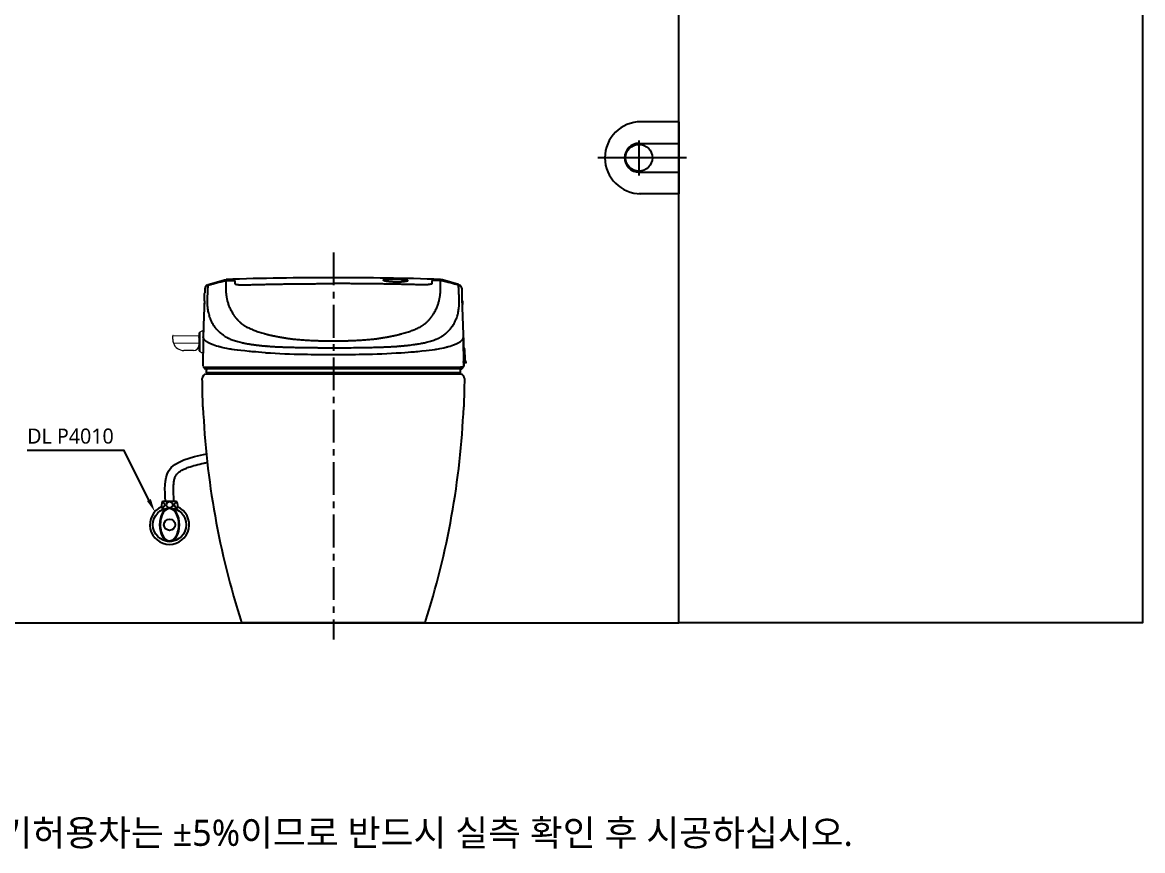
# Model space of a CAD drawing. Extents: x -4150 to 1921, y -105 to 2422.
# Drawn here: x 211 to 1921, y -105 to 1158 of the extents above; entities that cross this region are included whole.
import ezdxf

# ---------------------------------------------------------------- set-up
doc = ezdxf.new("R2010")
doc.units = 0
doc.header["$LTSCALE"] = 20
doc.header["$MEASUREMENT"] = 0
doc.linetypes.add('CENTER', pattern=[2, 1.25, -0.25, 0.25, -0.25])
doc.layers.get('0').update_dxf_attribs({"linetype": 'CONTINUOUS'})
for name, color, linetype in [('1', 7, 'CONTINUOUS'), ('2', 2, 'CONTINUOUS'), ('3', 3, 'CONTINUOUS'), ('4', 4, 'CONTINUOUS'), ('6', 6, 'CONTINUOUS'), ('CENTER', 2, 'CENTER')]:
    doc.layers.add(name, color=color, linetype=linetype)
doc.styles.add('GHS', font='romans', dxfattribs={"bigfont": 'ghs'})
doc.styles.add('ROMANS', font='NanumGothic.ttf', dxfattribs={"height": 10.144927})

msp = doc.modelspace()

# ---------------------------------------------------------------- linework, layer by layer
for p, q in [((494.7, 758.3), (519.4, 765.8)), ((519.2, 765.7), (522.3, 766.3)), ((519.2, 765.7), (522.3, 766.3)), ((520, 764.1), (522.2, 764.4)), ((520, 764.1), (522.2, 764.4)), ((535.2, 764.7), (535.2, 760.7)), ((535.2, 764.7), (535.2, 760.7)), ((535.2, 760.7), (535.2, 760)), ((535.2, 760.7), (535.2, 760)), ((836.2, 764.7), (836.2, 760.7)), ((836.2, 760.7), (836.2, 760)), ((852.2, 765.7), (849.1, 766.3)), ((851.4, 764.1), (849.3, 764.4)), ((876.7, 758.3), (852.1, 765.8)), ((885.1, 661.8), (886, 659.8)), ((885.4, 646.2), (885.2, 660.5)), ((886.1, 658.6), (886.3, 644.3)), ((884.5, 639.5), (884.5, 635.2)), ((488, 632.4), (882.9, 632.4)), ((879.2, 623.6), (492.3, 623.6)), ((545.5, 242.7), (545.5, 242.5)), ((545.6, 242.3), (545.6, 242.2)), ((556.6, 241.9), (545.7, 241.9)), ((545.8, 242.3), (545.9, 241.9)), ((622.1, 241.9), (556.6, 241.9)), ((749.3, 241.9), (622.1, 241.9)), ((814.9, 241.9), (749.3, 241.9)), ((825.7, 241.9), (814.9, 241.9)), ((825.8, 242.2), (825.8, 242.3)), ((825.9, 242.5), (826, 242.7))]:
    msp.add_line(p, q)
at = {"color": 7, "linetype": 'Continuous', "lineweight": 15}
for p, q in [((480.7, 671), (480.7, 684.7)), ((481.9, 685.4), (481.4, 685.4)), ((487.3, 687.5), (486.6, 687.5)), ((440.7, 674.9), (440.7, 680.1)), ((441.2, 680.6), (480.1, 680.2)), ((442.1, 669.5), (480, 669.1)), ((480.6, 679.7), (480.5, 668.9)), ((480.5, 668.9), (480.5, 665.5)), ((480.6, 677.7), (480.6, 678.7)), ((480.6, 677.2), (480.7, 677.2)), ((480.7, 676.7), (480.6, 676.7)), ((480.7, 657.2), (480.7, 671)), ((472.4, 657.6), (457.4, 657.7)), ((481.4, 656.5), (481.9, 656.5)), ((487.3, 654.4), (486.6, 654.4)), ((487.3, 655.5), (487.3, 654.4))]:
    msp.add_line(p, q, dxfattribs=at)
at = {"flags": 128}
for points in [[(797, 765.6), (792.9, 765.7), (788.9, 765.8), (784.8, 765.9), (780.8, 766), (776.7, 766), (772.7, 766.1), (768.6, 766.2), (764.5, 766.2)], [(517.4, 661.9), (515.4, 662.4), (513.8, 662.8), (512.5, 663.2), (511.4, 663.5), (510.6, 663.7), (507.5, 664.6), (502.4, 666.3), (498.4, 667.9), (495.1, 669.5), (491.6, 671.6), (489.2, 673.8), (488.6, 674.4), (488.2, 675.1), (487.8, 675.7), (487.7, 676), (487.5, 676.5), (487.3, 677), (487.2, 677.7), (487.1, 678.5)], [(854.1, 661.9), (856, 662.4), (857.7, 662.8), (859, 663.2), (860, 663.5), (860.8, 663.7), (864, 664.6), (869.1, 666.3), (873, 667.9), (876.4, 669.5), (879.8, 671.6), (882.3, 673.8), (882.8, 674.4), (883.3, 675.1), (883.6, 675.7), (883.7, 676), (883.9, 676.5), (884.1, 677), (884.2, 677.7), (884.3, 678.5)], [(582.4, 654.4), (576.4, 654.8), (571.4, 655.2), (567.4, 655.5), (564.3, 655.7), (561.8, 655.9), (559.4, 656.1), (557, 656.4), (550.4, 657), (544.3, 657.7), (539.4, 658.2), (534.9, 658.8), (531, 659.4), (529.5, 659.6), (527.6, 659.9), (525.4, 660.3), (522.9, 660.8), (520.2, 661.3), (517.3, 661.9)], [(789, 654.4), (795, 654.8), (800, 655.2), (804, 655.5), (807.1, 655.7), (809.6, 655.9), (812.1, 656.1), (814.5, 656.4), (821, 657), (827.2, 657.7), (832.1, 658.2), (836.6, 658.8), (840.4, 659.4), (841.9, 659.6), (843.8, 659.9), (846, 660.3), (848.5, 660.8), (851.3, 661.3), (854.1, 661.9)], [(879.9, 621.7), (516.9, 621.8), (511.1, 621.8), (506.1, 621.8), (502, 621.8), (498.6, 621.8), (495.4, 621.8), (493.1, 621.8), (491.9, 621.8), (491.4, 621.8)]]:
    msp.add_lwpolyline(points, dxfattribs=at)
at = {"color": 7, "linetype": 'Continuous', "lineweight": 15, "flags": 128}
for points in [[(442.1, 669.5), (442, 669.5), (441.9, 669.4), (441.8, 669.4), (441.7, 669.3), (441.6, 669.3), (441.6, 669.2), (441.6, 669.2), (441.6, 669.2)], [(480, 669.1), (480.1, 669.1), (480.2, 669.1), (480.3, 669.1), (480.4, 669), (480.4, 669), (480.5, 669), (480.5, 669), (480.5, 668.9)]]:
    msp.add_lwpolyline(points, dxfattribs=at)
for centre, radius, start, end in [((496.9, 751.6), 7.05, 106.645, 160.5557), ((806.7, -385), 1184.4, 104.0084, 105.2836), ((685.7, -4231.1), 5000, 90, 91.873), ((685.7, -4231.1), 5000, 88.127, 90), ((564.7, -385), 1184.4, 74.7164, 75.9916), ((874.5, 751.6), 7.05, 19.4443, 73.355), ((4485.7, 574.9), 4000, 177.7272, 178.5109), ((-3114.3, 574.9), 4000, 1.4891, 2.2728), ((883.4, 678.8), 0.993, 337.678, 1.4846), ((662.3, 1938.6), 1286.7, 266.4383, 269.0317), ((685.1, 2767), 2115.4, 268.7952, 270.0179), ((686.4, 2767), 2115.4, 269.9821, 271.2048), ((709.1, 1938.6), 1286.7, 270.9683, 273.5617), ((884.7, 661.6), 0.5, 22.5752, 90), ((882.9, 634.4), 2, 270, 0.3085), ((882.9, 637.8), 6, 16.3023, 54.0177), ((888.3, 639.4), 0.3, 269.4266, 326.176), ((888.3, 639.4), 0.3, 326.1656, 22.9174), ((492.7, 614.9), 7, 100.6877, 180.3474), ((1740.3, 625.7), 1254.7, 182.463, 197.7765), ((-368.3, 625.6), 1254.1, 342.2197, 357.5409)]:
    msp.add_arc(centre, radius, start, end)
at = {"color": 7, "linetype": 'Continuous', "lineweight": 15}
for centre, radius, start, end in [((481.4, 684.7), 0.698, 90, 180), ((486.4, 681.8), 5.72, 91.3454, 140.3147), ((4354.5, 577.8), 3868, 178.3206, 178.3992), ((441.2, 680.1), 0.499, 89.4112, 179.4112), ((457.6, 674.7), 17, 179.4112, 199.1138), ((457.6, 674.7), 17, 199.1138, 269.4112), ((480.1, 679.7), 0.499, 359.4112, 89.4112), ((472.5, 665.6), 7.98, 269.4112, 359.4112), ((481.4, 657.2), 0.698, 180, 270), ((486.4, 660.1), 5.72, 219.6853, 268.6546), ((486.3, 654.7), 0.261, 261.5757, 270.0394)]:
    msp.add_arc(centre, radius, start, end, dxfattribs=at)
for points, knots in [([(494.6, 757.5), (494.5, 757.5), (494.4, 757.4), (494.1, 757.4), (493.9, 757.3), (493.7, 757.2), (493.4, 757.1), (493.2, 757), (492.9, 756.8), (492.5, 756.6), (491.9, 756.1), (491.1, 755.3), (490.5, 754.4), (490.1, 753.6), (489.9, 753.1), (489.8, 752.7), (489.7, 752.3), (489.6, 751.9), (489.6, 751.6), (489.6, 751.5)], [0, 0, 0, 0, 0.02671, 0.054326, 0.082847, 0.112271, 0.14259, 0.173796, 0.205877, 0.238823, 0.339761, 0.489458, 0.636141, 0.746777, 0.800715, 0.852979, 0.9036, 0.952605, 1, 1, 1, 1]), ([(493.7, 740.3), (493.8, 740.5), (493.8, 740.9), (493.8, 741.4), (493.8, 741.9), (493.9, 742.4), (493.9, 742.9), (493.9, 743.4), (493.9, 743.8), (494, 744.2), (494, 744.6), (494, 745), (494, 745.4), (494.1, 745.8), (494.1, 746.1), (494.1, 746.5), (494.1, 746.8), (494.1, 747.1), (494.2, 747.6), (494.2, 748.2), (494.2, 748.9), (494.3, 749.5), (494.3, 750.2), (494.3, 750.8), (494.3, 751.3), (494.4, 751.9), (494.4, 752.2), (494.4, 752.4)], [0, 0, 0, 0, 0.034257, 0.067836, 0.100753, 0.133019, 0.16465, 0.195657, 0.226052, 0.255845, 0.285046, 0.313665, 0.341711, 0.369191, 0.396114, 0.422486, 0.448313, 0.473602, 0.498358, 0.561362, 0.624176, 0.686853, 0.749446, 0.812006, 0.874584, 0.937232, 1, 1, 1, 1]), ([(494.6, 757.5), (495.5, 757.8), (497.2, 758.2), (500.8, 759.2), (504.7, 760.2), (509.3, 761.4), (512.5, 762.2), (514.9, 762.9), (516.5, 763.3), (518, 763.6), (519, 763.9), (519.5, 764)], [0, 0, 0, 0, 0.1075046, 0.1984617, 0.4295833, 0.5800274, 0.748351, 0.8132989, 0.8759544, 0.9380993, 1, 1, 1, 1]), ([(519.5, 764), (519.6, 764), (519.8, 764.1), (520, 764.1), (520.3, 764.2), (520.6, 764.2), (520.9, 764.3), (521.2, 764.3), (521.4, 764.3), (521.7, 764.4), (521.9, 764.4), (522, 764.4)], [0, 0, 0, 0, 0.112096, 0.224005, 0.335703, 0.447163, 0.558359, 0.669267, 0.779859, 0.890111, 1, 1, 1, 1]), ([(519.5, 764), (519.6, 764), (519.8, 764.1), (520, 764.1), (520.3, 764.2), (520.6, 764.2), (520.9, 764.3), (521.2, 764.3), (521.4, 764.3), (521.7, 764.4), (521.9, 764.4), (522, 764.4)], [0, 0, 0, 0, 0.112096, 0.224005, 0.335703, 0.447163, 0.558359, 0.669267, 0.779859, 0.890111, 1, 1, 1, 1]), ([(519.9, 764.1), (519.9, 764.1), (519.9, 764.2), (520, 764.1), (520, 764.1)], [0, 0, 0, 0, 0.164223, 1, 1, 1, 1]), ([(519.9, 764.1), (519.9, 764.1), (519.9, 764.2), (520, 764.1), (520, 764.1)], [0, 0, 0, 0, 0.164223, 1, 1, 1, 1]), ([(522, 764.4), (522.3, 764.4), (522.8, 764.4), (523.6, 764.4), (524.7, 764.4), (526.1, 764.4), (528.6, 764.5), (531.1, 764.6), (533.5, 764.6), (534.6, 764.7), (535.2, 764.7)], [0, 0, 0, 0, 0.060622, 0.121443, 0.182466, 0.307332, 0.438979, 0.751537, 0.870198, 1, 1, 1, 1]), ([(522, 764.4), (522.3, 764.4), (522.8, 764.4), (523.6, 764.4), (524.7, 764.4), (526.1, 764.4), (528.6, 764.5), (531.1, 764.6), (533.5, 764.6), (534.6, 764.7), (535.2, 764.7)], [0, 0, 0, 0, 0.060622, 0.121443, 0.182466, 0.307332, 0.438979, 0.751537, 0.870198, 1, 1, 1, 1]), ([(522, 760.3), (522, 760.4), (522, 760.8), (522, 761.5), (522, 762.3), (522, 763.2), (522, 763.8), (522, 764.2), (522, 764.4)], [0, 0, 0, 0, 0.095327, 0.249999, 0.500003, 0.700006, 0.881614, 1, 1, 1, 1]), ([(522, 764.4), (522.1, 764.4), (522.1, 764.5), (522.2, 764.4), (522.2, 764.4)], [0, 0, 0, 0, 0.751005, 1, 1, 1, 1]), ([(522, 760.3), (522, 760.4), (522, 760.8), (522, 761.5), (522, 762.3), (522, 763.2), (522, 763.8), (522, 764.2), (522, 764.4)], [0, 0, 0, 0, 0.095327, 0.249999, 0.500003, 0.700006, 0.881614, 1, 1, 1, 1]), ([(522, 764.4), (522.1, 764.4), (522.1, 764.5), (522.2, 764.4), (522.2, 764.4)], [0, 0, 0, 0, 0.751005, 1, 1, 1, 1]), ([(522.1, 749.4), (522.1, 749.6), (522.1, 750), (522.1, 750.6), (522.1, 751.4), (522.1, 752.2), (522.1, 752.8), (522.1, 753.5), (522.1, 754.2), (522, 755.3), (522, 756.2), (522, 757.2), (522, 757.8), (522, 758.5), (522, 759.2), (522, 759.7), (522, 760.1), (522, 760.3)], [0, 0, 0, 0, 0.0371371, 0.0845204, 0.1421498, 0.2100253, 0.2588964, 0.2985538, 0.377454, 0.4361653, 0.5771378, 0.6356695, 0.7181139, 0.783845, 0.85908, 0.9386751, 1, 1, 1, 1]), ([(522.1, 749.4), (522.1, 749.6), (522.1, 750), (522.1, 750.6), (522.1, 751.4), (522.1, 752.2), (522.1, 752.8), (522.1, 753.5), (522.1, 754.2), (522, 755.3), (522, 756.2), (522, 757.2), (522, 757.8), (522, 758.5), (522, 759.2), (522, 759.7), (522, 760.1), (522, 760.3)], [0, 0, 0, 0, 0.0371371, 0.0845204, 0.1421498, 0.2100253, 0.2588964, 0.2985538, 0.377454, 0.4361653, 0.5771378, 0.6356695, 0.7181139, 0.783845, 0.85908, 0.9386751, 1, 1, 1, 1]), ([(535.2, 760), (535.2, 759.9), (535.2, 759.9), (535.2, 759.8), (535.2, 759.8), (535.3, 759.7), (535.4, 759.6), (535.5, 759.5), (535.8, 759.3), (536.3, 759.1), (536.9, 758.9), (537.9, 758.6), (539.3, 758.4), (541, 758.2), (542.5, 758.1), (543.6, 758), (544.5, 757.9), (545.3, 757.9), (546, 757.9), (546.6, 757.9), (547.3, 757.9), (547.9, 757.9), (548.5, 757.9), (549, 757.9), (549.2, 757.9)], [0, 0, 0, 0, 0.016779, 0.0335448, 0.0503087, 0.0670817, 0.1002092, 0.1329445, 0.1980347, 0.2639917, 0.327346, 0.3884425, 0.5071814, 0.6249355, 0.6852107, 0.7459184, 0.7842405, 0.8224857, 0.8535738, 0.8842677, 0.91303, 0.9418636, 0.9708325, 1, 1, 1, 1]), ([(549.2, 757.9), (551.6, 758), (556.3, 758.1), (563.5, 758.3), (570.7, 758.5), (577.8, 758.6), (585, 758.8), (592.2, 758.9), (599.3, 759.1), (606.5, 759.2), (613.7, 759.3), (620.9, 759.4), (628.1, 759.5), (635.3, 759.6), (642.5, 759.6), (649.7, 759.7), (656.9, 759.7), (664.1, 759.8), (671.3, 759.8), (678.5, 759.8), (683.3, 759.8), (685.7, 759.8), (685.7, 759.8)], [0, 0, 0, 0, 0.0261997, 0.0524123, 0.0786378, 0.1048762, 0.1311274, 0.1573916, 0.1836686, 0.2099585, 0.2362613, 0.2625771, 0.2889057, 0.3152472, 0.3416016, 0.367969, 0.3943492, 0.4207423, 0.4471484, 0.4735674, 0.4999992, 0.5000001, 0.5000001, 0.5000001, 0.5000001]), ([(549.2, 757.9), (549.2, 757.9), (549.2, 757.9), (549.2, 757.9), (549.2, 757.9), (549.2, 757.9)], [0, 0, 0, 0, 0.170637, 0.576958, 1, 1, 1, 1]), ([(822.2, 757.9), (819.9, 758), (815.1, 758.1), (807.9, 758.3), (800.8, 758.5), (793.6, 758.6), (786.4, 758.8), (779.3, 758.9), (772.1, 759.1), (764.9, 759.2), (757.7, 759.3), (750.6, 759.4), (743.4, 759.5), (736.2, 759.6), (729, 759.6), (721.8, 759.7), (714.6, 759.7), (707.4, 759.8), (700.2, 759.8), (692.9, 759.8), (688.1, 759.8), (685.7, 759.8), (685.7, 759.8)], [0, 0, 0, 0, 0.0261997, 0.0524123, 0.0786378, 0.1048762, 0.1311274, 0.1573916, 0.1836686, 0.2099585, 0.2362613, 0.2625771, 0.2889057, 0.3152472, 0.3416016, 0.367969, 0.3943492, 0.4207423, 0.4471484, 0.4735674, 0.4999992, 0.5000001, 0.5000001, 0.5000001, 0.5000001]), ([(762.3, 765), (762.3, 765), (762.3, 765), (762.3, 765.1), (762.3, 765.2), (762.4, 765.2), (762.4, 765.3), (762.5, 765.3), (762.5, 765.4), (762.6, 765.4), (762.7, 765.5), (762.9, 765.6), (763.1, 765.7), (763.2, 765.7), (763.2, 765.7)], [0, 0, 0, 0, 0.0557212, 0.1113302, 0.1668563, 0.2223293, 0.2777788, 0.3332347, 0.3887267, 0.4442844, 0.4999376, 0.6248741, 0.7499144, 0.7592741, 0.7592741, 0.7592741, 0.7592741]), ([(799.1, 764.3), (799.1, 764.3), (799.1, 764.2), (799.1, 764.2), (799.1, 764.1), (799, 764), (799, 764), (798.9, 763.9), (798.9, 763.9), (798.8, 763.8), (798.6, 763.7), (798.2, 763.5), (797.5, 763.3), (796.6, 763.1), (795.5, 762.9), (794.2, 762.7), (792.7, 762.5), (791, 762.4), (788.7, 762.2), (785.7, 762.1), (782, 762.1), (778.5, 762.2), (775.9, 762.3), (774.1, 762.4), (772.4, 762.5), (770.7, 762.7), (769.2, 762.9), (767.8, 763.1), (766.6, 763.3), (765.4, 763.5), (764.3, 763.8), (763.4, 764.1), (762.8, 764.4), (762.6, 764.6), (762.4, 764.7), (762.4, 764.8), (762.3, 764.9), (762.3, 765), (762.3, 765)], [0, 0, 0, 0, 0.00769, 0.015357, 0.023005, 0.030638, 0.038262, 0.04588, 0.053496, 0.061115, 0.068742, 0.102978, 0.13732, 0.171129, 0.204955, 0.239391, 0.273899, 0.312478, 0.351085, 0.409612, 0.477318, 0.545034, 0.590077, 0.613002, 0.647158, 0.681457, 0.71443, 0.747769, 0.778309, 0.808854, 0.85004, 0.891265, 0.920917, 0.950585, 0.962934, 0.975274, 0.987623, 1, 1, 1, 1]), ([(764.5, 766.2), (764.1, 766.1), (763.5, 765.9), (763.2, 765.8), (763.2, 765.7)], [0, 0, 0, 0, 0.4999938, 0.5484442, 0.5484442, 0.5484442, 0.5484442]), ([(797, 765.6), (796.6, 765.7), (795.8, 765.9), (794.3, 766.2), (792.5, 766.5), (790.5, 766.7), (788.2, 766.8), (785.9, 767), (783.4, 767.1), (780.8, 767.1), (778.3, 767.2), (775.8, 767.1), (773.4, 767.1), (771.1, 767), (769.1, 766.9), (767.3, 766.7), (765.7, 766.5), (764.9, 766.3), (764.5, 766.2)], [0, 0, 0, 0, 0.06252, 0.125028, 0.187534, 0.250035, 0.312531, 0.375024, 0.437515, 0.500004, 0.562493, 0.624983, 0.687475, 0.749971, 0.81247, 0.874974, 0.937481, 1, 1, 1, 1]), ([(798.3, 765), (798.3, 765.1), (798, 765.3), (797.4, 765.5), (797, 765.6)], [0.4020933, 0.4020933, 0.4020933, 0.4020933, 0.5000018, 1, 1, 1, 1]), ([(798.3, 765), (798.4, 765), (798.4, 765), (798.5, 764.9), (798.6, 764.9), (798.8, 764.8), (798.9, 764.7), (799, 764.6), (799.1, 764.5), (799.1, 764.4), (799.1, 764.3), (799.1, 764.3)], [0.2954973, 0.2954973, 0.2954973, 0.2954973, 0.3332432, 0.3887688, 0.4443714, 0.5000815, 0.6250088, 0.7500425, 0.8332985, 0.9165836, 1, 1, 1, 1]), ([(836.2, 760), (836.2, 759.9), (836.2, 759.9), (836.2, 759.8), (836.2, 759.8), (836.2, 759.7), (836.1, 759.6), (835.9, 759.5), (835.6, 759.3), (835.1, 759.1), (834.5, 758.9), (833.5, 758.6), (832.1, 758.4), (830.4, 758.2), (828.9, 758.1), (827.9, 758), (826.9, 757.9), (826.2, 757.9), (825.5, 757.9), (824.8, 757.9), (824.2, 757.9), (823.5, 757.9), (822.9, 757.9), (822.5, 757.9), (822.2, 757.9)], [0, 0, 0, 0, 0.016779, 0.0335448, 0.0503087, 0.0670817, 0.1002092, 0.1329445, 0.1980347, 0.2639917, 0.327346, 0.3884425, 0.5071814, 0.6249355, 0.6852107, 0.7459184, 0.7842405, 0.8224857, 0.8535738, 0.8842677, 0.91303, 0.9418636, 0.9708325, 1, 1, 1, 1]), ([(822.2, 757.9), (822.2, 757.9), (822.2, 757.9), (822.2, 757.9), (822.2, 757.9), (822.2, 757.9)], [0, 0, 0, 0, 0.170637, 0.576958, 1, 1, 1, 1]), ([(849.4, 764.4), (849.2, 764.4), (848.6, 764.4), (847.8, 764.4), (846.7, 764.4), (845.4, 764.4), (842.9, 764.5), (840.4, 764.6), (837.9, 764.6), (836.8, 764.7), (836.2, 764.7)], [0, 0, 0, 0, 0.060622, 0.121443, 0.182466, 0.307332, 0.438979, 0.751537, 0.870198, 1, 1, 1, 1]), ([(849.4, 764.4), (849.4, 764.4), (849.3, 764.5), (849.3, 764.4), (849.3, 764.4)], [0, 0, 0, 0, 0.751005, 1, 1, 1, 1]), ([(849.3, 749.4), (849.3, 749.6), (849.3, 750), (849.3, 750.6), (849.3, 751.4), (849.4, 752.2), (849.4, 752.8), (849.4, 753.5), (849.4, 754.2), (849.4, 755.3), (849.4, 756.2), (849.4, 757.2), (849.4, 757.8), (849.4, 758.5), (849.4, 759.2), (849.4, 759.7), (849.4, 760.1), (849.4, 760.3)], [0, 0, 0, 0, 0.0371371, 0.0845204, 0.1421498, 0.2100253, 0.2588964, 0.2985538, 0.377454, 0.4361653, 0.5771378, 0.6356695, 0.7181139, 0.783845, 0.85908, 0.9386751, 1, 1, 1, 1]), ([(849.4, 760.3), (849.4, 760.4), (849.4, 760.8), (849.4, 761.5), (849.4, 762.3), (849.4, 763.2), (849.4, 763.8), (849.4, 764.2), (849.4, 764.4)], [0, 0, 0, 0, 0.095327, 0.249999, 0.500003, 0.700006, 0.881614, 1, 1, 1, 1]), ([(852, 764), (851.9, 764), (851.7, 764.1), (851.4, 764.1), (851.1, 764.2), (850.8, 764.2), (850.6, 764.3), (850.3, 764.3), (850, 764.3), (849.7, 764.4), (849.5, 764.4), (849.4, 764.4)], [0, 0, 0, 0, 0.112096, 0.224005, 0.335703, 0.447163, 0.558359, 0.669267, 0.779859, 0.890111, 1, 1, 1, 1]), ([(851.6, 764.1), (851.6, 764.1), (851.5, 764.2), (851.5, 764.1), (851.4, 764.1)], [0, 0, 0, 0, 0.164223, 1, 1, 1, 1]), ([(876.9, 757.5), (875.9, 757.8), (874.3, 758.2), (870.7, 759.2), (866.7, 760.2), (862.1, 761.4), (858.9, 762.2), (856.5, 762.9), (855, 763.3), (853.5, 763.6), (852.5, 763.9), (852, 764)], [0, 0, 0, 0, 0.1075046, 0.1984617, 0.4295833, 0.5800274, 0.748351, 0.8132989, 0.8759544, 0.9380993, 1, 1, 1, 1]), ([(876.9, 757.5), (876.9, 757.5), (877.1, 757.4), (877.3, 757.4), (877.5, 757.3), (877.8, 757.2), (878, 757.1), (878.3, 757), (878.5, 756.8), (878.9, 756.6), (879.6, 756.1), (880.3, 755.3), (881, 754.4), (881.3, 753.6), (881.5, 753.1), (881.7, 752.7), (881.7, 752.3), (881.8, 751.9), (881.8, 751.6), (881.8, 751.5)], [0, 0, 0, 0, 0.02671, 0.054326, 0.082847, 0.112271, 0.14259, 0.173796, 0.205877, 0.238823, 0.339761, 0.489458, 0.636141, 0.746777, 0.800715, 0.852979, 0.9036, 0.952605, 1, 1, 1, 1]), ([(877.7, 740.3), (877.7, 740.5), (877.7, 740.9), (877.6, 741.4), (877.6, 741.9), (877.6, 742.4), (877.5, 742.9), (877.5, 743.4), (877.5, 743.8), (877.5, 744.2), (877.4, 744.6), (877.4, 745), (877.4, 745.4), (877.4, 745.8), (877.4, 746.1), (877.3, 746.5), (877.3, 746.8), (877.3, 747.1), (877.3, 747.6), (877.3, 748.2), (877.2, 748.9), (877.2, 749.5), (877.2, 750.2), (877.1, 750.8), (877.1, 751.3), (877.1, 751.9), (877.1, 752.2), (877.1, 752.4)], [0, 0, 0, 0, 0.034257, 0.067836, 0.100753, 0.133019, 0.16465, 0.195657, 0.226052, 0.255845, 0.285046, 0.313665, 0.341711, 0.369191, 0.396114, 0.422486, 0.448313, 0.473602, 0.498358, 0.561362, 0.624176, 0.686853, 0.749446, 0.812006, 0.874584, 0.937232, 1, 1, 1, 1]), ([(488.9, 734.2), (488.9, 734.4), (488.9, 734.8), (488.9, 735.3), (489, 735.8), (489, 736.3), (489, 736.8), (489, 737.3), (489, 737.7), (489.1, 738.2), (489.1, 738.7), (489.1, 739.1), (489.1, 739.5), (489.1, 740), (489.1, 740.4), (489.2, 740.8), (489.2, 741.6), (489.2, 742.6), (489.3, 743.6), (489.3, 744.4), (489.3, 745), (489.4, 745.5), (489.4, 745.8), (489.4, 746), (489.4, 746)], [0, 0, 0, 0, 0.03322, 0.06644, 0.099659, 0.132879, 0.166098, 0.199317, 0.232537, 0.265756, 0.298977, 0.332198, 0.365419, 0.398641, 0.431864, 0.465087, 0.49831, 0.623972, 0.749629, 0.790081, 0.874846, 0.935639, 0.977357, 1, 1, 1, 1]), ([(489.6, 751.5), (489.6, 751.3), (489.6, 751), (489.6, 750.4), (489.5, 749.9), (489.5, 749.4), (489.5, 748.7), (489.5, 747.9), (489.4, 747), (489.4, 746.3), (489.4, 746)], [0, 0, 0, 0, 0.101267, 0.20194, 0.302021, 0.401509, 0.500404, 0.6669, 0.833431, 1, 1, 1, 1]), ([(493.6, 734), (493.6, 734.1), (493.6, 734.4), (493.6, 734.9), (493.6, 735.5), (493.6, 736.2), (493.6, 737), (493.6, 737.8), (493.7, 738.7), (493.7, 739.3), (493.7, 739.6)], [0, 0, 0, 0, 0.066399, 0.146847, 0.241592, 0.389763, 0.488392, 0.661022, 0.832112, 1, 1, 1, 1]), ([(493.7, 739.6), (493.7, 739.7), (493.7, 740), (493.7, 740.2), (493.7, 740.3)], [0, 0, 0, 0, 0.508706, 1, 1, 1, 1]), ([(522.4, 745.2), (522.4, 745.4), (522.3, 745.8), (522.3, 746.5), (522.2, 747.4), (522.2, 748.2), (522.1, 748.9), (522.1, 749.2), (522.1, 749.4)], [0, 0, 0, 0, 0.1251634, 0.2502148, 0.500072, 0.7498912, 0.8554943, 1, 1, 1, 1]), ([(522.4, 745.2), (522.4, 745.4), (522.3, 745.8), (522.3, 746.5), (522.2, 747.4), (522.2, 748.2), (522.1, 748.9), (522.1, 749.2), (522.1, 749.4)], [0, 0, 0, 0, 0.1251634, 0.2502148, 0.500072, 0.7498912, 0.8554943, 1, 1, 1, 1]), ([(541.9, 702.2), (541.7, 702.4), (541.3, 702.8), (540.7, 703.4), (540.1, 704.1), (539.5, 704.7), (539, 705.3), (538.4, 706), (537.9, 706.6), (537.3, 707.3), (536.8, 707.9), (536.3, 708.6), (535.8, 709.3), (535.3, 709.9), (534.8, 710.6), (534.3, 711.3), (533.9, 712), (533.4, 712.7), (532.5, 714), (531.3, 716), (529.8, 718.7), (528.5, 721.5), (527, 725.1), (525.4, 729.5), (524.3, 733.7), (523.6, 736.6), (523.3, 738.3), (523, 740), (522.8, 741.7), (522.6, 743.4), (522.4, 744.6), (522.4, 745.1)], [0, 0, 0, 0, 0.017322, 0.034652, 0.051991, 0.069337, 0.086693, 0.104057, 0.12143, 0.138813, 0.156205, 0.173606, 0.191018, 0.208439, 0.22587, 0.243312, 0.260765, 0.278228, 0.295702, 0.360847, 0.426214, 0.491813, 0.557654, 0.674023, 0.79106, 0.82554, 0.860156, 0.894909, 0.9298, 0.96483, 1, 1, 1, 1]), ([(829.6, 702.2), (829.8, 702.4), (830.2, 702.8), (830.7, 703.4), (831.3, 704.1), (831.9, 704.7), (832.5, 705.3), (833, 706), (833.6, 706.6), (834.1, 707.3), (834.6, 707.9), (835.1, 708.6), (835.6, 709.3), (836.1, 709.9), (836.6, 710.6), (837.1, 711.3), (837.6, 712), (838, 712.7), (838.9, 714), (840.1, 716), (841.6, 718.7), (842.9, 721.5), (844.5, 725.1), (846.1, 729.5), (847.2, 733.7), (847.8, 736.6), (848.1, 738.3), (848.4, 740), (848.7, 741.7), (848.9, 743.4), (849, 744.6), (849.1, 745.1)], [0, 0, 0, 0, 0.017322, 0.034652, 0.051991, 0.069337, 0.086693, 0.104057, 0.12143, 0.138813, 0.156205, 0.173606, 0.191018, 0.208439, 0.22587, 0.243312, 0.260765, 0.278228, 0.295702, 0.360847, 0.426214, 0.491813, 0.557654, 0.674023, 0.79106, 0.82554, 0.860156, 0.894909, 0.9298, 0.96483, 1, 1, 1, 1]), ([(849.1, 745.2), (849.1, 745.4), (849.1, 745.8), (849.2, 746.5), (849.2, 747.4), (849.3, 748.2), (849.3, 748.9), (849.3, 749.2), (849.3, 749.4)], [0, 0, 0, 0, 0.1251634, 0.2502148, 0.500072, 0.7498912, 0.8554943, 1, 1, 1, 1]), ([(877.7, 739.6), (877.7, 739.7), (877.7, 740), (877.7, 740.2), (877.7, 740.3)], [0, 0, 0, 0, 0.508706, 1, 1, 1, 1]), ([(877.9, 734), (877.9, 734.1), (877.9, 734.4), (877.9, 734.9), (877.9, 735.5), (877.8, 736.2), (877.8, 737), (877.8, 737.8), (877.8, 738.7), (877.7, 739.3), (877.7, 739.6)], [0, 0, 0, 0, 0.066399, 0.146847, 0.241592, 0.389763, 0.488392, 0.661022, 0.832112, 1, 1, 1, 1]), ([(881.8, 751.5), (881.8, 751.3), (881.8, 751), (881.9, 750.4), (881.9, 749.9), (881.9, 749.4), (881.9, 748.7), (882, 747.9), (882, 747), (882, 746.3), (882.1, 746)], [0, 0, 0, 0, 0.101267, 0.20194, 0.302021, 0.401509, 0.500404, 0.6669, 0.833431, 1, 1, 1, 1]), ([(882.5, 734.2), (882.5, 734.4), (882.5, 734.8), (882.5, 735.3), (882.5, 735.8), (882.5, 736.3), (882.4, 736.8), (882.4, 737.3), (882.4, 737.7), (882.4, 738.2), (882.4, 738.7), (882.3, 739.1), (882.3, 739.5), (882.3, 740), (882.3, 740.4), (882.3, 740.8), (882.2, 741.6), (882.2, 742.6), (882.2, 743.6), (882.1, 744.4), (882.1, 745), (882.1, 745.5), (882.1, 745.8), (882.1, 746), (882.1, 746)], [0, 0, 0, 0, 0.03322, 0.06644, 0.099659, 0.132879, 0.166098, 0.199317, 0.232537, 0.265756, 0.298977, 0.332198, 0.365419, 0.398641, 0.431864, 0.465087, 0.49831, 0.623972, 0.749629, 0.790081, 0.874846, 0.935639, 0.977357, 1, 1, 1, 1]), ([(516.2, 682.2), (516, 682.4), (515.6, 682.7), (515, 683.2), (514.5, 683.6), (514, 684), (513.5, 684.4), (512.7, 685.1), (511.6, 686.1), (509.8, 687.8), (507.5, 690.4), (504.9, 693.6), (502.4, 697.3), (500.4, 700.8), (498.8, 704.3), (497.4, 707.7), (496.4, 711.1), (495.5, 714.5), (494.8, 717.9), (494.3, 720.7), (494.1, 722.9), (493.9, 724.4), (493.8, 726), (493.7, 727.6), (493.6, 729.2), (493.6, 730.8), (493.6, 732.4), (493.6, 733.5), (493.6, 734)], [0, 0, 0, 0, 0.013634, 0.026426, 0.038376, 0.049486, 0.059755, 0.069185, 0.105087, 0.140395, 0.198191, 0.289343, 0.363736, 0.435793, 0.506654, 0.569919, 0.628064, 0.691355, 0.748116, 0.80272, 0.827873, 0.852887, 0.877761, 0.902493, 0.927084, 0.951533, 0.975839, 1, 1, 1, 1]), ([(855.2, 682.2), (855.4, 682.4), (855.9, 682.7), (856.4, 683.2), (857, 683.6), (857.5, 684), (857.9, 684.4), (858.7, 685.1), (859.9, 686.1), (861.6, 687.8), (864, 690.4), (866.6, 693.6), (869, 697.3), (871, 700.8), (872.7, 704.3), (874, 707.7), (875.1, 711.1), (876, 714.5), (876.7, 717.9), (877.1, 720.7), (877.4, 722.9), (877.5, 724.4), (877.7, 726), (877.8, 727.6), (877.8, 729.2), (877.9, 730.8), (877.9, 732.4), (877.9, 733.5), (877.9, 734)], [0, 0, 0, 0, 0.013634, 0.026426, 0.038376, 0.049486, 0.059755, 0.069185, 0.105087, 0.140395, 0.198191, 0.289343, 0.363736, 0.435793, 0.506654, 0.569919, 0.628064, 0.691355, 0.748116, 0.80272, 0.827873, 0.852887, 0.877761, 0.902493, 0.927084, 0.951533, 0.975839, 1, 1, 1, 1]), ([(541.9, 702.2), (542, 702.1), (542.3, 701.8), (542.6, 701.4), (543, 701.1), (543.5, 700.7), (543.9, 700.3), (544.3, 699.9), (544.6, 699.7), (544.7, 699.6)], [0, 0, 0, 0, 0.143112, 0.286132, 0.429065, 0.571913, 0.714683, 0.857377, 1, 1, 1, 1]), ([(826.7, 699.6), (826.9, 699.7), (827.1, 699.9), (827.6, 700.3), (828, 700.7), (828.4, 701.1), (828.8, 701.4), (829.2, 701.8), (829.4, 702.1), (829.6, 702.2)], [0, 0, 0, 0, 0.142621, 0.285314, 0.428082, 0.570931, 0.713864, 0.856886, 1, 1, 1, 1]), ([(544.7, 699.6), (544.9, 699.5), (545.2, 699.2), (545.7, 698.8), (546.1, 698.5), (546.6, 698.1), (547.1, 697.7), (547.6, 697.4), (548.1, 697), (548.7, 696.6), (549.2, 696.3), (549.7, 695.9), (550.3, 695.6), (550.9, 695.2), (551.4, 694.9), (552, 694.5), (552.6, 694.2), (553.2, 693.9), (554.5, 693.2), (556.6, 692.1), (559.5, 690.8), (562.6, 689.4), (565.9, 688.2), (569.3, 686.9), (573, 685.7), (576.7, 684.6), (579.9, 683.7), (582.5, 683), (584.3, 682.5), (586.2, 682.1), (588, 681.6), (590, 681.2), (591.9, 680.8), (593.9, 680.3), (595.9, 679.9), (597.3, 679.6), (598, 679.5)], [0, 0, 0, 0, 0.014895, 0.029773, 0.044636, 0.059482, 0.074314, 0.089131, 0.103933, 0.118723, 0.133499, 0.148262, 0.163014, 0.177754, 0.192484, 0.207202, 0.221911, 0.236611, 0.251302, 0.313958, 0.376708, 0.439593, 0.502654, 0.565523, 0.628122, 0.690491, 0.752673, 0.780074, 0.807487, 0.834914, 0.862361, 0.88983, 0.917324, 0.944849, 0.972406, 1, 1, 1, 1]), ([(773.5, 679.5), (773.8, 679.6), (774.5, 679.7), (775.6, 679.9), (776.7, 680.1), (777.8, 680.4), (778.8, 680.6), (779.9, 680.8), (780.9, 681.1), (781.9, 681.3), (783, 681.5), (784, 681.8), (785, 682), (786, 682.2), (786.9, 682.5), (787.9, 682.7), (788.9, 683), (789.8, 683.2), (791.8, 683.8), (794.7, 684.6), (798.5, 685.7), (802.1, 686.9), (805.6, 688.1), (808.8, 689.4), (811.9, 690.7), (814.9, 692.1), (817.1, 693.2), (818.7, 694.1), (819.8, 694.8), (820.9, 695.4), (822, 696.1), (823, 696.8), (824, 697.5), (824.9, 698.2), (825.8, 698.9), (826.4, 699.3), (826.7, 699.6)], [0, 0, 0, 0, 0.014624, 0.02924, 0.0438485, 0.05845, 0.073045, 0.0876341, 0.1022179, 0.1167967, 0.1313713, 0.1459421, 0.1605096, 0.1750744, 0.189637, 0.2041981, 0.218758, 0.2333173, 0.2478766, 0.3099828, 0.3722145, 0.4346125, 0.4972175, 0.5600133, 0.622708, 0.685342, 0.7479561, 0.7758309, 0.8037299, 0.8316566, 0.8596147, 0.8876078, 0.9156393, 0.9437128, 0.9718319, 1, 1, 1, 1]), ([(487.3, 677.3), (487.3, 677.2), (487.1, 672.4), (487, 663.7), (486.7, 651.7), (486.6, 644.8), (486.5, 634.4)], [0, 0, 0, 0, 0.0060175, 0.3376889, 0.6690269, 0.9690586, 0.9690586, 0.9690586, 0.9690586]), ([(519.8, 679.7), (519.9, 679.6), (520.1, 679.5), (520.3, 679.3), (520.4, 679.3)], [0, 0, 0, 0, 0.499994, 1, 1, 1, 1]), ([(520.4, 679.3), (520.6, 679.2), (520.9, 679), (521.3, 678.7), (521.8, 678.5), (522.2, 678.2), (523.4, 677.5), (525.4, 676.5), (528.3, 675.2), (532.4, 673.6), (538.1, 671.7), (544.7, 670), (550.7, 668.8), (555.8, 667.9), (560.9, 667.1), (565.2, 666.5), (568.4, 666.1), (570.6, 665.8), (572.9, 665.6), (575.1, 665.3), (577.2, 665.1), (579.4, 664.9), (581.6, 664.7), (583, 664.6), (583.8, 664.5)], [0, 0, 0, 0, 0.01144, 0.023136, 0.035087, 0.047293, 0.059754, 0.126886, 0.191105, 0.252501, 0.37783, 0.506279, 0.579686, 0.651397, 0.721418, 0.78976, 0.817745, 0.845233, 0.872232, 0.898744, 0.924774, 0.950325, 0.975399, 1, 1, 1, 1]), ([(598, 679.5), (598.3, 679.4), (599, 679.3), (600, 679.1), (601.1, 678.9), (602.1, 678.7), (603.2, 678.5), (604.3, 678.3), (605.4, 678.1), (606.8, 677.8), (608.5, 677.5), (610.6, 677.2), (612.7, 676.9), (614.1, 676.6), (614.8, 676.5)], [0, 0, 0, 0, 0.064567, 0.129099, 0.193598, 0.258065, 0.322505, 0.386919, 0.45131, 0.51568, 0.637602, 0.758951, 0.879744, 1, 1, 1, 1]), ([(614.8, 676.5), (615.1, 676.5), (615.5, 676.4), (616.2, 676.3), (616.8, 676.2), (617.5, 676.1), (618.2, 676), (618.9, 675.9), (619.6, 675.9), (620.3, 675.8), (621.9, 675.6), (624.5, 675.3), (628.2, 674.9), (632.1, 674.5), (636.2, 674.2), (640.4, 673.8), (646.1, 673.5), (653.3, 673.1), (659.9, 672.9), (664.3, 672.7), (666.7, 672.7), (669.5, 672.6), (672.7, 672.5), (675.9, 672.5), (679.1, 672.5), (682.4, 672.4), (686.8, 672.4), (691.2, 672.4), (695.5, 672.5), (698.6, 672.5), (701.7, 672.6), (704.4, 672.7), (706.9, 672.7), (711.3, 672.9), (717.9, 673.1), (725.2, 673.5), (730.9, 673.8), (735.2, 674.2), (739.3, 674.5), (743.3, 674.9), (747, 675.3), (749.8, 675.6), (751.8, 675.8), (753, 676), (754.2, 676.2), (755.4, 676.4), (756.2, 676.5), (756.6, 676.5)], [0, 0, 0, 0, 0.005997, 0.011993, 0.017987, 0.02398, 0.029973, 0.035967, 0.041962, 0.047958, 0.053956, 0.083103, 0.112207, 0.142421, 0.172699, 0.203082, 0.233443, 0.292137, 0.351019, 0.363631, 0.376293, 0.397198, 0.418225, 0.438064, 0.457781, 0.478738, 0.499949, 0.54199, 0.561532, 0.581239, 0.601123, 0.620891, 0.634334, 0.647782, 0.706749, 0.765541, 0.796298, 0.827102, 0.857739, 0.888335, 0.917535, 0.946803, 0.957444, 0.968081, 0.978717, 0.989356, 1, 1, 1, 1]), ([(756.6, 676.5), (757, 676.6), (757.7, 676.7), (758.7, 676.9), (759.8, 677), (760.8, 677.2), (761.9, 677.4), (762.9, 677.5), (764, 677.7), (765.2, 677.9), (766.7, 678.2), (768.4, 678.5), (770.1, 678.8), (771.8, 679.2), (772.9, 679.4), (773.5, 679.5)], [0, 0, 0, 0, 0.0600672, 0.1202701, 0.1806111, 0.2410924, 0.3017163, 0.362485, 0.4234008, 0.4844659, 0.5874198, 0.6904398, 0.7935362, 0.8967195, 1, 1, 1, 1]), ([(787.7, 664.5), (788.1, 664.6), (788.8, 664.6), (790, 664.7), (791.2, 664.8), (792.3, 664.9), (793.5, 665.1), (794.7, 665.2), (795.9, 665.3), (798.6, 665.6), (802.6, 666), (807.2, 666.6), (811.2, 667.2), (814.9, 667.8), (818.5, 668.4), (821.9, 669), (825, 669.7), (828.4, 670.5), (832, 671.4), (835.6, 672.5), (839.1, 673.6), (841.7, 674.6), (843.6, 675.4), (844.8, 675.9), (846, 676.5), (847.1, 677), (848.1, 677.6), (849.1, 678.1), (850.1, 678.7), (850.7, 679.1), (851, 679.3)], [0, 0, 0, 0, 0.013292, 0.026682, 0.04017, 0.053758, 0.067444, 0.081231, 0.095118, 0.109106, 0.179666, 0.240825, 0.287197, 0.337361, 0.392799, 0.43733, 0.486237, 0.535695, 0.598858, 0.662965, 0.728024, 0.79404, 0.820869, 0.847381, 0.873579, 0.899468, 0.925051, 0.950332, 0.975314, 1, 1, 1, 1]), ([(851, 679.3), (851.1, 679.3), (851.3, 679.5), (851.6, 679.6), (851.7, 679.7)], [0, 0, 0, 0, 0.500006, 1, 1, 1, 1]), ([(851.7, 679.7), (851.9, 679.9), (852.3, 680.1), (852.9, 680.6), (853.5, 681), (854.1, 681.4), (854.7, 681.8), (855.1, 682.1), (855.2, 682.2)], [0, 0, 0, 0, 0.175703, 0.347644, 0.515946, 0.680717, 0.842044, 1, 1, 1, 1]), ([(884.2, 677.3), (884.2, 677.2), (884.3, 672.4), (884.5, 663.7), (884.7, 651.7), (884.9, 644.8), (884.9, 634.4)], [0, 0, 0, 0, 0.0060175, 0.3376889, 0.6690269, 0.9690586, 0.9690586, 0.9690586, 0.9690586]), ([(884.5, 639.5), (884.9, 644.1), (884.7, 651.3), (884.5, 663.7), (884.3, 672.3), (884.2, 677.2), (884.2, 677.3)], [0, 0, 0, 0, 0.3312788, 0.6629222, 0.9949143, 1, 1, 1, 1]), ([(584.6, 664.5), (584.9, 664.4), (585.4, 664.4), (586.3, 664.3), (587.2, 664.3), (588, 664.2), (588.9, 664.1), (589.7, 664.1), (590.6, 664), (591.4, 664), (592.3, 663.9), (593.1, 663.9), (594.2, 663.8), (595.5, 663.7), (597.1, 663.6), (598.7, 663.5), (600.4, 663.4), (602.1, 663.4), (603.3, 663.3), (603.9, 663.3)], [0, 0, 0, 0, 0.0486696, 0.0967577, 0.1442705, 0.191214, 0.237594, 0.283416, 0.3286853, 0.373407, 0.4175861, 0.4612274, 0.5043354, 0.5838152, 0.6645007, 0.7464237, 0.8296204, 0.914131, 1, 1, 1, 1]), ([(603.9, 663.3), (604.2, 663.3), (604.8, 663.2), (605.8, 663.2), (606.8, 663.2), (607.8, 663.1), (608.8, 663.1), (610.5, 663), (613, 662.9), (618.1, 662.8), (624.9, 662.6), (633.8, 662.4), (643.7, 662.2), (653.6, 662.1), (662, 662.1), (669, 662), (675.9, 662), (683.5, 662), (691.2, 662), (698.6, 662), (705.9, 662), (715.4, 662.1), (724.1, 662.2), (731.8, 662.3), (737.8, 662.4), (745.3, 662.6), (752.3, 662.7), (757.7, 662.9), (760.6, 663), (762.9, 663.1), (764.5, 663.2), (766, 663.2), (767.1, 663.3), (767.6, 663.3)], [0, 0, 0, 0, 0.006789, 0.013578, 0.020369, 0.027162, 0.033958, 0.040758, 0.062014, 0.086346, 0.142132, 0.192064, 0.253649, 0.322746, 0.36805, 0.401158, 0.443638, 0.487235, 0.531263, 0.575004, 0.614094, 0.657721, 0.741073, 0.767946, 0.796731, 0.850029, 0.908741, 0.931758, 0.956915, 0.967698, 0.978471, 0.989237, 1, 1, 1, 1]), ([(767.6, 663.3), (767.9, 663.3), (768.5, 663.3), (769.5, 663.4), (770.4, 663.4), (771.4, 663.5), (772.3, 663.5), (773.2, 663.6), (774.1, 663.6), (775, 663.7), (775.9, 663.7), (776.7, 663.8), (777.8, 663.8), (779.1, 663.9), (780.6, 664), (782.2, 664.1), (783.7, 664.2), (785.3, 664.3), (786.4, 664.4), (786.9, 664.5)], [0, 0, 0, 0, 0.047354, 0.094297, 0.140838, 0.186982, 0.232738, 0.278112, 0.323111, 0.367741, 0.412006, 0.455913, 0.499467, 0.578408, 0.659101, 0.741575, 0.825861, 0.911991, 1, 1, 1, 1]), ([(885.2, 660.5), (885.2, 660.9), (885.2, 661.6), (885.1, 661.7), (885.1, 661.8)], [0, 0, 0, 0, 0.499977, 1, 1, 1, 1]), ([(886.1, 659.4), (886.1, 659.3), (886.1, 659.3), (886.1, 658.8), (886.1, 658.6)], [0, 0, 0, 0, 0.5, 1, 1, 1, 1]), ([(487, 633.4), (487, 633.3), (487, 633.2), (487.1, 632.9), (487.2, 632.8), (487.4, 632.6), (487.5, 632.6), (487.8, 632.5), (487.9, 632.4), (488, 632.4)], [0, 0, 0, 0, 0.25, 0.25, 0.5, 0.5, 0.75, 0.75, 1, 1, 1, 1]), ([(884.4, 633.4), (884.4, 633.3), (884.4, 633.2), (884.3, 632.9), (884.2, 632.8), (884, 632.6), (883.9, 632.6), (883.7, 632.5), (883.6, 632.4), (883.4, 632.4)], [0, 0, 0, 0, 0.25, 0.25, 0.5, 0.5, 0.75, 0.75, 1, 1, 1, 1]), ([(884.5, 635.2), (884.5, 635.2), (884.5, 635.1), (884.5, 634.9), (884.5, 634.7), (884.5, 634.6), (884.5, 634.5), (884.5, 634.3), (884.5, 634.2), (884.5, 634.1), (884.5, 634), (884.5, 633.9), (884.5, 633.7), (884.5, 633.6), (884.5, 633.5), (884.4, 633.5), (884.4, 633.5), (884.4, 633.4)], [0, 0, 0, 0, 0.05011, 0.100132, 0.150091, 0.20001, 0.249913, 0.299824, 0.349766, 0.399763, 0.449838, 0.500015, 0.60085, 0.701078, 0.800887, 0.900465, 1, 1, 1, 1]), ([(885.5, 640.3), (885.5, 640.9), (885.5, 642), (885.4, 643.6), (885.4, 645.1), (885.4, 645.8), (885.4, 646.2)], [0, 0, 0, 0, 0.2500024, 0.5000105, 0.7500159, 1, 1, 1, 1]), ([(886.3, 644.3), (886.3, 644), (886.3, 643.5), (886.3, 642.6), (886.3, 641.5), (886.4, 640.7), (886.4, 640.3)], [0, 0, 0, 0, 0.246497, 0.5, 0.753503, 1, 1, 1, 1]), ([(886.5, 639.5), (886.5, 639.5), (886.4, 639.5), (886.4, 639.5), (886.4, 639.5)], [0, 0, 0, 0, 0.668916, 1, 1, 1, 1]), ([(886.5, 639.5), (886.8, 639.5), (887.3, 639.5), (888, 639.5), (888.5, 639.5), (888.7, 639.5), (888.6, 639.5), (888.6, 639.5)], [0, 0, 0, 0, 0.184685, 0.411974, 0.681891, 0.994455, 1, 1, 1, 1]), ([(888.3, 639.1), (888.3, 639.1), (888.1, 639.1), (887, 639.1), (886.5, 639.1)], [0, 0, 0, 0, 0.530261, 1, 1, 1, 1]), ([(881.4, 629.9), (881.1, 629.9), (880.6, 629.9), (879.9, 629.9), (879.1, 629.9), (878.4, 629.9), (841.6, 629.9), (840.8, 629.9), (840.1, 629.9), (514.8, 629.9), (514.1, 629.9), (513.4, 629.9), (512.7, 629.9), (512.1, 629.9), (511.4, 629.9), (510.8, 629.9), (510.1, 629.9), (509.5, 629.9), (508.9, 629.9), (507.6, 629.9), (505.6, 629.9), (503.2, 629.9), (501, 629.9), (498.9, 629.9), (497.1, 629.9), (495.5, 629.9), (494.1, 629.9), (493.1, 629.9), (492.4, 629.9), (492, 629.9), (491.6, 629.9), (491.2, 629.9), (490.9, 629.9), (490.6, 629.9), (490.4, 629.9), (490.2, 629.9), (490.1, 629.9), (490, 629.9)], [0, 0, 0, 0, 0.0138759, 0.02775, 0.0416226, 0.0554937, 0.0693637, 0.0832328, 0.0971012, 0.1109691, 0.1248368, 0.1387045, 0.1525723, 0.1664406, 0.1803096, 0.1941794, 0.2080504, 0.2219227, 0.2357965, 0.2496721, 0.3122633, 0.3748347, 0.4374067, 0.5000003, 0.5625915, 0.6251628, 0.6877349, 0.7503284, 0.7780775, 0.8058204, 0.833559, 0.8612951, 0.8890303, 0.9167667, 0.9445059, 0.9722497, 1, 1, 1, 1]), ([(488.5, 631.4), (488.5, 631.5), (488.5, 631.5), (488.4, 632.2), (488.4, 632.4)], [0, 0, 0, 0, 0.747585, 1, 1, 1, 1]), ([(488.5, 631.4), (488.5, 631.2), (488.6, 631), (488.7, 630.7), (488.8, 630.5), (489.1, 630.2), (489.3, 630.1), (489.7, 630), (489.9, 629.9), (490, 629.9)], [0, 0, 0, 0, 0.25, 0.25, 0.5, 0.5, 0.75, 0.75, 1, 1, 1, 1]), ([(882, 632.4), (881.9, 632.4), (881.8, 632.4), (881.7, 632.4), (881.5, 632.4), (881.2, 632.4), (880.9, 632.4), (880.6, 632.4), (880.3, 632.4), (880, 632.4), (879.8, 632.4), (879.7, 632.4)], [0, 0, 0, 0, 0.05989, 0.143199, 0.249924, 0.382787, 0.500086, 0.618462, 0.750205, 0.901305, 1, 1, 1, 1]), ([(885.7, 614.9), (885.7, 615.4), (885.6, 616.4), (885.1, 617.9), (884.3, 619.2), (883.3, 620.3), (882, 620.9), (881, 621.6), (880.3, 621.7), (879.9, 621.7)], [0, 0, 0, 0, 0.162311, 0.325293, 0.484256, 0.634293, 0.781236, 0.898021, 1, 1, 1, 1]), ([(881.4, 629.9), (881.6, 629.9), (881.8, 630), (882.1, 630.1), (882.3, 630.2), (882.6, 630.5), (882.7, 630.7), (882.9, 631), (882.9, 631.2), (882.9, 631.4)], [0, 0, 0, 0, 0.25, 0.25, 0.5, 0.5, 0.75, 0.75, 1, 1, 1, 1]), ([(882.9, 631.4), (882.9, 631.2), (882.9, 631), (882.7, 630.7), (882.6, 630.5), (882.3, 630.2), (882.1, 630.1), (881.8, 630), (881.6, 629.9), (881.4, 629.9)], [0, 0, 0, 0, 0.25, 0.25, 0.5, 0.5, 0.75, 0.75, 1, 1, 1, 1]), ([(883.4, 632.4), (883.4, 632.4), (883.3, 632.4), (883.3, 632.4), (883.2, 632.4), (883, 632.4), (882.9, 632.4), (882.7, 632.4), (882.4, 632.4), (882.2, 632.4), (882, 632.4), (882, 632.4)], [0, 0, 0, 0, 0.0836872, 0.1750119, 0.2739742, 0.3805738, 0.4948109, 0.6262685, 0.745789, 0.9247475, 1, 1, 1, 1]), ([(883, 632.4), (883, 632.2), (883, 631.5), (882.9, 631.5), (882.9, 631.4)], [0, 0, 0, 0, 0.252346, 1, 1, 1, 1]), ([(882.9, 631.4), (882.9, 631.5), (883, 631.5), (883, 632.2), (883, 632.4)], [0, 0, 0, 0, 0.747585, 1, 1, 1, 1]), ([(486.7, 571.7), (486.4, 578.9), (486.2, 586.1), (485.9, 600.5), (485.8, 607.7), (485.7, 614.9)], [0, 0, 0, 0, 0.5, 0.5, 1, 1, 1, 1]), ([(885.7, 614.9), (885.7, 607.7), (885.6, 600.5), (885.2, 586.1), (885, 578.9), (884.7, 571.7)], [0, 0, 0, 0, 0.5, 0.5, 1, 1, 1, 1])]:
    msp.add_open_spline(points, degree=3, knots=knots)
for points, degree in [([(494.4, 752.4), (494.4, 754.2), (494.5, 755.9), (494.6, 757.5)], 3), ([(494.7, 757.5), (494.6, 757.5)], 1), ([(519.5, 764), (519.9, 764.1)], 1), ([(519.5, 764), (519.9, 764.1)], 1), ([(852, 764), (851.6, 764.1)], 1), ([(876.8, 757.5), (876.9, 757.5)], 1), ([(877.1, 752.4), (877, 754.2), (876.9, 755.9), (876.9, 757.5)], 3), ([(488.9, 733), (488.8, 728.1)], 1), ([(488.9, 733.6), (488.9, 733.8), (488.9, 734), (488.9, 734.2)], 3), ([(488.9, 733.6), (488.9, 733)], 1), ([(882.6, 733.6), (882.6, 733.8), (882.6, 734), (882.5, 734.2)], 3), ([(882.6, 733.6), (882.6, 733)], 1), ([(882.6, 733), (882.6, 728.1)], 1), ([(519.8, 679.7), (518.5, 680.5), (517.3, 681.4), (516.2, 682.2)], 3), ([(584.6, 664.5), (584.3, 664.5), (584, 664.5), (583.8, 664.5)], 3), ([(787.7, 664.5), (787.4, 664.5), (787.1, 664.5), (786.9, 664.5)], 3), ([(884.5, 662.8), (884.5, 662.7)], 1), ([(886.1, 659.4), (886, 659.8)], 1), ([(492.3, 623.6), (492.4, 629.9)], 1), ([(879.1, 629.9), (879.2, 623.6)], 1), ([(485.7, 614.9), (485.7, 614.9), (485.7, 614.9), (485.7, 614.9)], 3), ([(885.7, 614.9), (885.7, 614.9), (885.7, 614.9), (885.7, 614.9)], 3), ([(545.6, 242.2), (545.7, 241.9)], 1), ([(825.8, 242.2), (825.7, 241.9)], 1)]:
    msp.add_open_spline(points, degree=degree)
for points, knots in [([(482.1, 685.5), (482.1, 685.5), (482.1, 685.5), (482.1, 685.4), (482.1, 685.2), (482.1, 684.8), (482.1, 684.4), (482.1, 683.9), (482.1, 683.3), (482.1, 682.6), (482.1, 681.8), (482.1, 680.9), (482.1, 679.9), (482.1, 678.9), (482, 677.9), (482, 676.7), (482, 675.6), (482, 674.4), (482, 673.1), (482, 672.3), (482, 671.9)], [0, 0, 0, 0, 0.037462, 0.094609, 0.150002, 0.205746, 0.262626, 0.319915, 0.375407, 0.431304, 0.488489, 0.546121, 0.601793, 0.657864, 0.715186, 0.772938, 0.828684, 0.884822, 0.942197, 1, 1, 1, 1]), ([(486.3, 687.5), (486.3, 687.5), (486.3, 687.5), (486.3, 687.5), (486.3, 687.5), (486.4, 687.5), (486.5, 687.5), (486.6, 687.5), (486.6, 687.5)], [0, 0, 0, 0, 0.00167, 0.076652, 0.136337, 0.25715, 0.65329, 1, 1, 1, 1]), ([(482, 671), (482, 670.3), (482, 668.9), (482, 667.2), (482, 665.8), (482, 664.7), (482.1, 663.6), (482.1, 662.5), (482.1, 661.5), (482.1, 660.6), (482.1, 659.8), (482.1, 659), (482.1, 658.1), (482.1, 657.4), (482.1, 656.9), (482.1, 656.6), (482.1, 656.4), (482.1, 656.4), (482.1, 656.4)], [0, 0, 0, 0, 0.0878226, 0.1773409, 0.2308457, 0.2847269, 0.339799, 0.3952845, 0.44866, 0.5024174, 0.5573972, 0.6128084, 0.6659983, 0.7742388, 0.8293955, 0.8825126, 0.9903816, 1, 1, 1, 1]), ([(487.9, 677.1), (487.8, 677.2), (487.8, 677.3), (487.8, 677.5), (487.8, 677.5)], [0, 0, 0, 0, 0.481561, 1, 1, 1, 1]), ([(486.6, 654.4), (486.6, 654.4), (486.5, 654.4), (486.4, 654.4), (486.3, 654.4), (486.3, 654.4), (486.3, 654.4), (486.3, 654.4), (486.3, 654.4)], [0, 0, 0, 0, 0.34671, 0.74285, 0.863663, 0.923348, 0.99833, 1, 1, 1, 1])]:
    msp.add_open_spline(points, degree=3, knots=knots, dxfattribs=at)
msp.add_open_spline([(482, 671.9), (482, 671)], degree=1, dxfattribs=at)
at = {"color": 4}
msp.add_spline([(429.4, 427.9), (434.2, 473.5), (491.9, 499.9)], degree=3, dxfattribs=at)
msp.add_open_spline([(442.3, 428.7), (442.1, 433), (441.9, 437.2), (441.7, 445.1), (441.7, 448.9), (442, 454.6), (442.3, 456.8), (443, 460.7), (443.5, 462.4), (444.2, 464.5), (444.5, 465), (444.9, 465.9), (445.1, 466.3), (445.4, 466.9), (445.6, 467.2), (445.9, 467.7), (446.1, 468), (446.7, 468.7), (447.1, 469.3), (448.4, 470.6), (449.3, 471.5), (451.5, 473.2), (452.8, 474.1), (455.7, 475.7), (457.3, 476.5), (460.8, 478.1), (462.7, 478.8), (468.1, 480.7), (471.8, 481.8), (479.7, 483.9), (483.9, 484.8), (489.9, 486.2), (491.6, 486.5), (493.3, 486.9)], degree=3, knots=[0, 0, 0, 0, 11.602836, 11.602836, 23.205672, 23.205672, 31.264115, 31.264115, 39.322558, 39.322558, 42.68856, 42.68856, 45.090378, 45.090378, 47.093459, 47.093459, 49.09654, 49.09654, 53.102702, 53.102702, 59.93801, 59.93801, 66.773318, 66.773318, 73.608625, 73.608625, 80.443933, 80.443933, 91.98564, 91.98564, 103.527347, 103.527347, 108.068383, 108.068383, 108.068383, 108.068383], dxfattribs=at)
at = {"layer": '1'}
for p, q in [((1152.2, 978), (1152.2, 925)), ((1224.9, 951.9), (1089.4, 951.9))]:
    msp.add_line(p, q, dxfattribs=at)
at = {"layer": '3', "color": 7}
msp.add_lwpolyline([(-714.3, 2167), (-714.3, 2422.3), (1920.9, 2422.3), (1920.9, 241.9), (1213.2, 241.9)], dxfattribs=at)
at = {"layer": '3', "extrusion": (0, 0, -1)}
msp.add_lwpolyline([(-404.2, 429.6), (-366.5, 505.3), (-218.5, 505.3)], dxfattribs=at)
msp.add_solid([(-401.2, 428.1), (-413.2, 411.7), (-407.2, 431.1)], dxfattribs=at)
at = {"layer": '4'}
for p, q in [((1213.2, 1006.9), (1152.2, 1006.9)), ((1213.2, 1006.9), (1213.2, 896.9)), ((1152.2, 973.9), (1213.2, 973.9)), ((1152.2, 929.9), (1213.2, 929.9)), ((1213.2, 896.9), (1152.2, 896.9)), ((425.2, 427.9), (429.4, 427.9)), ((429.4, 427.9), (446.2, 427.9)), ((425.2, 415.2), (425.2, 415.9)), ((425.2, 415.9), (427.1, 415.9)), ((426.5, 415.7), (426.5, 415.9)), ((444.3, 415.9), (446.2, 415.9)), ((445, 415.7), (445, 415.9)), ((446.2, 415.2), (446.2, 415.9))]:
    msp.add_line(p, q, dxfattribs=at)
for centre, radius in [((1152.2, 951.9), 20.4), ((435.7, 391.9), 25.5), ((435.7, 391.9), 8.62)]:
    msp.add_circle(centre, radius, dxfattribs=at)
for centre, radius, start, end in [((1155.2, 951.9), 55, 90, 270), ((1152.2, 951.9), 22, 90, 270), ((433.2, 421.9), 10, 143.1301, 216.8699), ((438.2, 421.9), 10, 323.1301, 36.8699), ((435.7, 391.9), 30, 113.9173, 66.0827)]:
    msp.add_arc(centre, radius, start, end, dxfattribs=at)
at = {"layer": '4', "extrusion": (0, 0, -1)}
for centre, major_axis, ratio in [((435.7, 391.9), (0, 25.5), 0.596529), ((435.7, 422.2), (-5.23, 0), 0.866391)]:
    msp.add_ellipse(centre, major_axis=major_axis, ratio=ratio, dxfattribs=at)
for centre, start_param, end_param in [((423, 422.2), 1.824119, 4.49897), ((448.5, 422.2), 4.942097, 7.58465)]:
    msp.add_ellipse(centre, major_axis=(-5.23, 0), ratio=0.866391, start_param=start_param, end_param=end_param, dxfattribs=at)
at = {"layer": '4'}
msp.add_open_spline([(435.7, 416.4), (437.8, 416.4), (439.9, 415.6), (443.8, 412.4), (445.6, 409.9), (448.3, 403.9), (449.2, 400.3), (450.1, 392.8), (450, 388.9), (448.8, 381.5), (447.6, 378.1), (444.6, 372.5), (442.7, 370.4), (438.7, 367.7), (436.6, 367.2), (432.5, 367.8), (430.4, 368.9), (426.6, 372.8), (425, 375.5), (422.6, 381.9), (421.8, 385.6), (421.4, 393.2), (421.7, 397.1), (423.3, 404.3), (424.6, 407.5), (427.8, 412.6), (429.8, 414.5), (433.1, 416.1), (434.4, 416.4), (435.7, 416.4)], degree=3, knots=[0, 0, 0, 0, 0.46111, 0.46111, 0.922219, 0.922219, 1.383329, 1.383329, 1.844439, 1.844439, 2.305549, 2.305549, 2.766658, 2.766658, 3.227768, 3.227768, 3.688878, 3.688878, 4.149988, 4.149988, 4.611097, 4.611097, 5.072207, 5.072207, 5.533317, 5.533317, 5.994427, 5.994427, 6.283185, 6.283185, 6.283185, 6.283185], dxfattribs=at)
at = {"layer": '6'}
msp.add_lwpolyline([(285.7, 2167), (-714.3, 2167), (-714.3, 241.9), (1213.2, 241.9), (1213.2, 1266.9)], dxfattribs=at)
at = {"layer": 'CENTER', "color": 1, "linetype": 'CENTER', "ltscale": 2}
msp.add_line((685.7, 807.3), (685.7, 216.8), dxfattribs=at)

# ---------------------------------------------------------------- texts
at = {"layer": '2', "insert": (218.5, 527), "char_height": 23, "attachment_point": 4, "style": 'ROMANS'}
msp.add_mtext('DL P4010', dxfattribs=at)
at = {"layer": '3', "color": 1, "insert": (-727.1, -58.2), "char_height": 40, "attachment_point": 1, "style": 'GHS'}
msp.add_mtext_dynamic_manual_height_columns('{\\fNanumGothic|b0|i0|c129|p50;※주의: 비데 개폐높이 포함, 설치부위 도기허용차는 ±5%이므로 반드시 실측 확인 후 시공하십시오.}', width=2648.262, gutter_width=13.5, heights=[0], dxfattribs=at)

doc.saveas('drawing.dxf')
